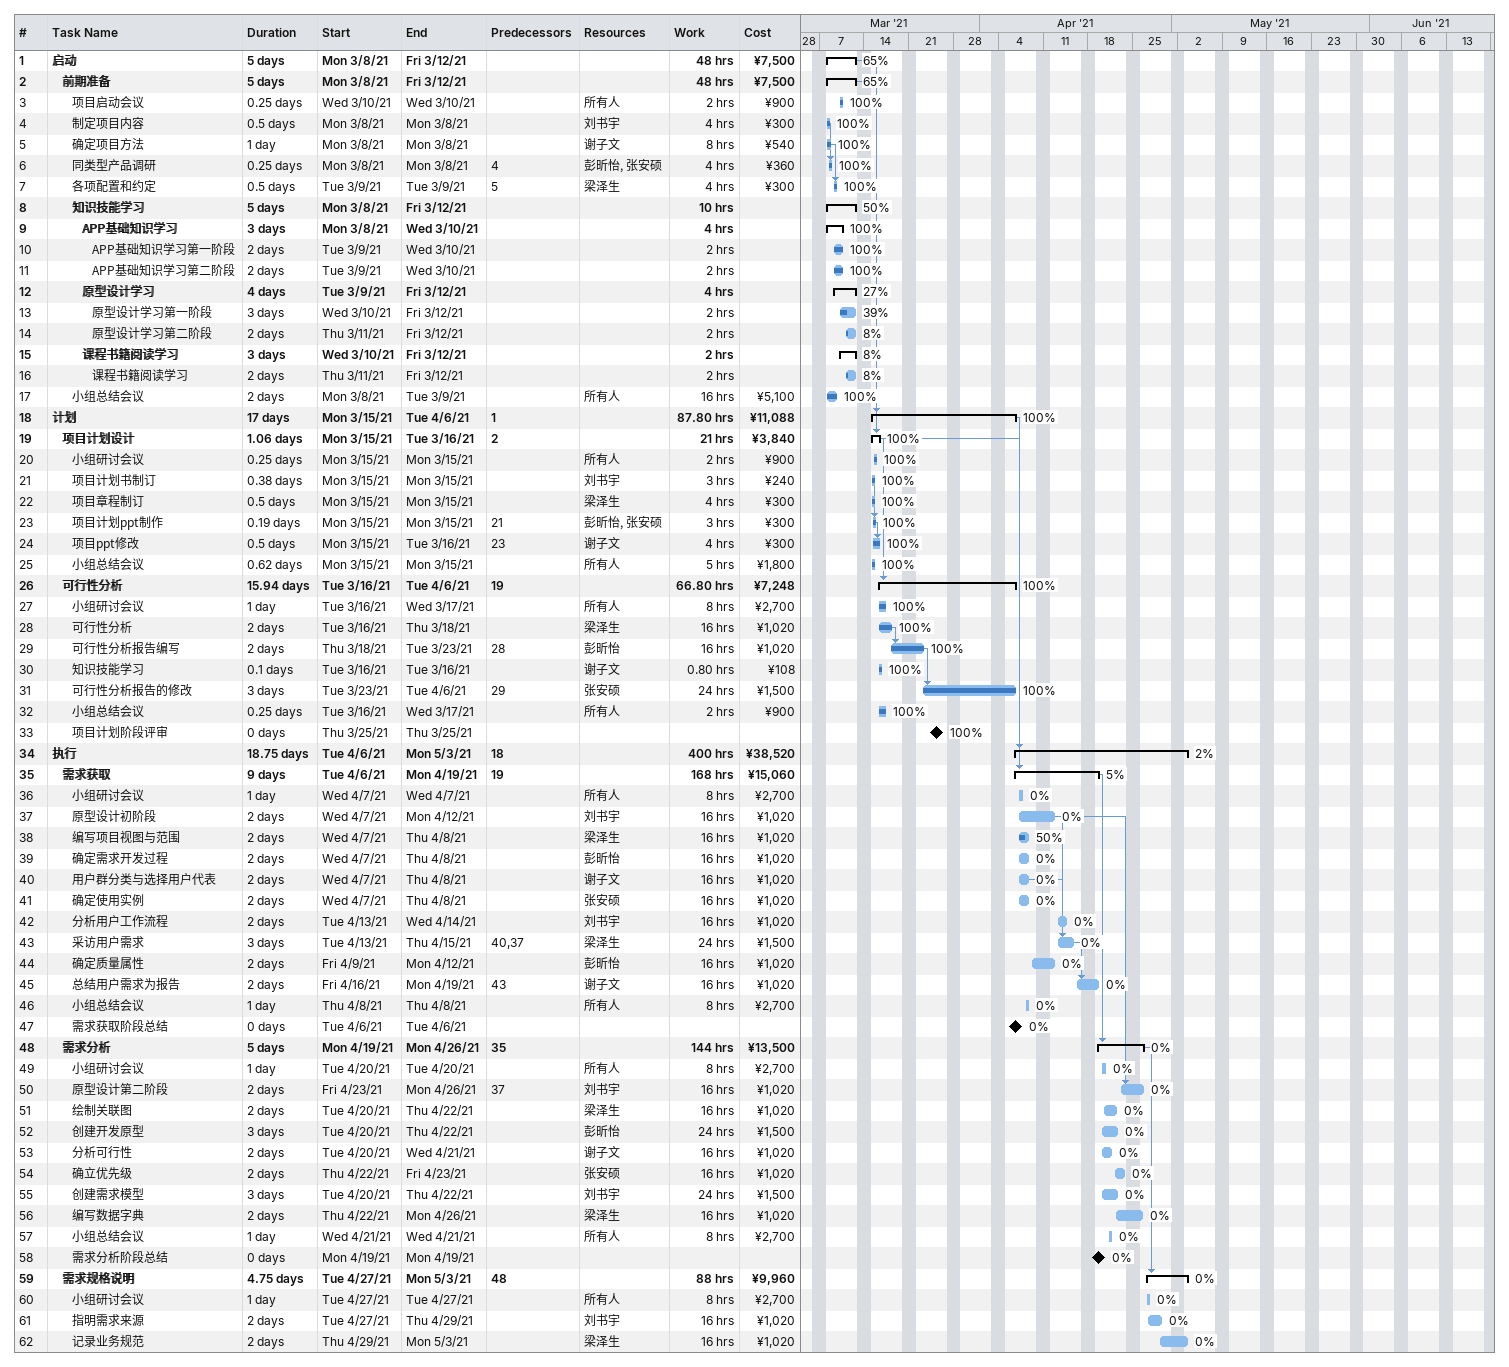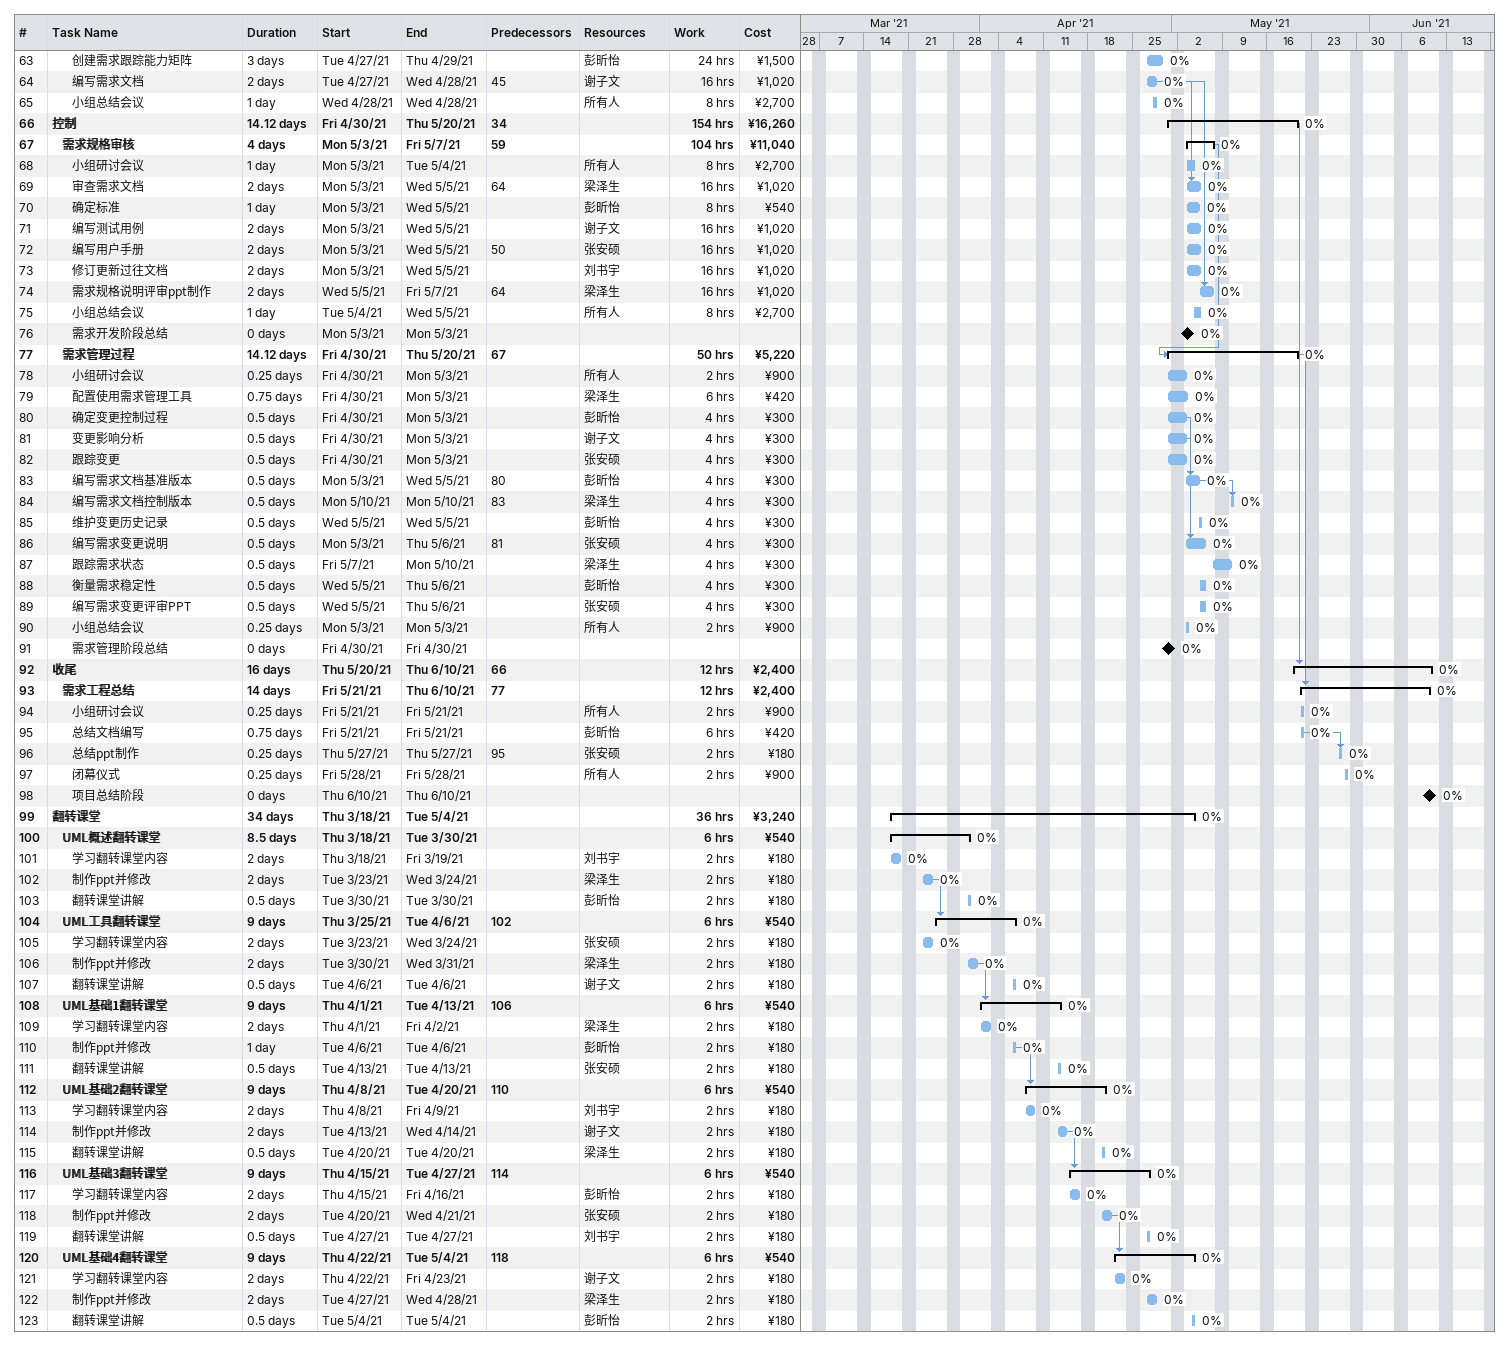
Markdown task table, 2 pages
| ID | Level | Task | Duration | Start | Finish | Predecessors | Resources | % complete | Work (h) | Cost (¥) |
|---|---|---|---|---|---|---|---|---|---|---|
| 1 | 1 | **启动** | 5d | 2021-03-08 | 2021-03-12 |  |  | 65 | 48 | 7500 |
| 2 | 2 | **前期准备** | 5d | 2021-03-08 | 2021-03-12 |  |  | 65 | 48 | 7500 |
| 3 | 3 | 项目启动会议 | 0.25d | 2021-03-10 | 2021-03-10 |  | 所有人 | 100 | 2 | 900 |
| 4 | 3 | 制定项目内容 | 0.5d | 2021-03-08 | 2021-03-08 |  | 刘书宇 | 100 | 4 | 300 |
| 5 | 3 | 确定项目方法 | 1d | 2021-03-08 | 2021-03-08 |  | 谢子文 | 100 | 8 | 540 |
| 6 | 3 | 同类型产品调研 | 0.25d | 2021-03-08 | 2021-03-08 | 4 | 彭昕怡, 张安硕 | 100 | 4 | 360 |
| 7 | 3 | 各项配置和约定 | 0.5d | 2021-03-09 | 2021-03-09 | 5 | 梁泽生 | 100 | 4 | 300 |
| 8 | 3 | **知识技能学习** | 5d | 2021-03-08 | 2021-03-12 |  |  | 50 | 10 |  |
| 9 | 4 | **APP基础知识学习** | 3d | 2021-03-08 | 2021-03-10 |  |  | 100 | 4 |  |
| 10 | 5 | APP基础知识学习第一阶段 | 2d | 2021-03-09 | 2021-03-10 |  |  | 100 | 2 |  |
| 11 | 5 | APP基础知识学习第二阶段 | 2d | 2021-03-09 | 2021-03-10 |  |  | 100 | 2 |  |
| 12 | 4 | **原型设计学习** | 4d | 2021-03-09 | 2021-03-12 |  |  | 27 | 4 |  |
| 13 | 5 | 原型设计学习第一阶段 | 3d | 2021-03-10 | 2021-03-12 |  |  | 39 | 2 |  |
| 14 | 5 | 原型设计学习第二阶段 | 2d | 2021-03-11 | 2021-03-12 |  |  | 8 | 2 |  |
| 15 | 4 | **课程书籍阅读学习** | 3d | 2021-03-10 | 2021-03-12 |  |  | 8 | 2 |  |
| 16 | 5 | 课程书籍阅读学习 | 2d | 2021-03-11 | 2021-03-12 |  |  | 8 | 2 |  |
| 17 | 3 | 小组总结会议 | 2d | 2021-03-08 | 2021-03-09 |  | 所有人 | 100 | 16 | 5100 |
| 18 | 1 | **计划** | 17d | 2021-03-15 | 2021-04-06 | 1 |  | 100 | 87.80 | 11088 |
| 19 | 2 | **项目计划设计** | 1.06d | 2021-03-15 | 2021-03-16 | 2 |  | 100 | 21 | 3840 |
| 20 | 3 | 小组研讨会议 | 0.25d | 2021-03-15 | 2021-03-15 |  | 所有人 | 100 | 2 | 900 |
| 21 | 3 | 项目计划书制订 | 0.38d | 2021-03-15 | 2021-03-15 |  | 刘书宇 | 100 | 3 | 240 |
| 22 | 3 | 项目章程制订 | 0.5d | 2021-03-15 | 2021-03-15 |  | 梁泽生 | 100 | 4 | 300 |
| 23 | 3 | 项目计划ppt制作 | 0.19d | 2021-03-15 | 2021-03-15 | 21 | 彭昕怡, 张安硕 | 100 | 3 | 300 |
| 24 | 3 | 项目ppt修改 | 0.5d | 2021-03-15 | 2021-03-16 | 23 | 谢子文 | 100 | 4 | 300 |
| 25 | 3 | 小组总结会议 | 0.62d | 2021-03-15 | 2021-03-15 |  | 所有人 | 100 | 5 | 1800 |
| 26 | 2 | **可行性分析** | 15.94d | 2021-03-16 | 2021-04-06 | 19 |  | 100 | 66.80 | 7248 |
| 27 | 3 | 小组研讨会议 | 1d | 2021-03-16 | 2021-03-17 |  | 所有人 | 100 | 8 | 2700 |
| 28 | 3 | 可行性分析 | 2d | 2021-03-16 | 2021-03-18 |  | 梁泽生 | 100 | 16 | 1020 |
| 29 | 3 | 可行性分析报告编写 | 2d | 2021-03-18 | 2021-03-23 | 28 | 彭昕怡 | 100 | 16 | 1020 |
| 30 | 3 | 知识技能学习 | 0.1d | 2021-03-16 | 2021-03-16 |  | 谢子文 | 100 | 0.80 | 108 |
| 31 | 3 | 可行性分析报告的修改 | 3d | 2021-03-23 | 2021-04-06 | 29 | 张安硕 | 100 | 24 | 1500 |
| 32 | 3 | 小组总结会议 | 0.25d | 2021-03-16 | 2021-03-17 |  | 所有人 | 100 | 2 | 900 |
| 33 | 3 | 项目计划阶段评审 | 0d | 2021-03-25 | 2021-03-25 |  |  | 100 |  |  |
| 34 | 1 | **执行** | 18.75d | 2021-04-06 | 2021-05-03 | 18 |  | 2 | 400 | 38520 |
| 35 | 2 | **需求获取** | 9d | 2021-04-06 | 2021-04-19 | 19 |  | 5 | 168 | 15060 |
| 36 | 3 | 小组研讨会议 | 1d | 2021-04-07 | 2021-04-07 |  | 所有人 | 0 | 8 | 2700 |
| 37 | 3 | 原型设计初阶段 | 2d | 2021-04-07 | 2021-04-12 |  | 刘书宇 | 0 | 16 | 1020 |
| 38 | 3 | 编写项目视图与范围 | 2d | 2021-04-07 | 2021-04-08 |  | 梁泽生 | 50 | 16 | 1020 |
| 39 | 3 | 确定需求开发过程 | 2d | 2021-04-07 | 2021-04-08 |  | 彭昕怡 | 0 | 16 | 1020 |
| 40 | 3 | 用户群分类与选择用户代表 | 2d | 2021-04-07 | 2021-04-08 |  | 谢子文 | 0 | 16 | 1020 |
| 41 | 3 | 确定使用实例 | 2d | 2021-04-07 | 2021-04-08 |  | 张安硕 | 0 | 16 | 1020 |
| 42 | 3 | 分析用户工作流程 | 2d | 2021-04-13 | 2021-04-14 |  | 刘书宇 | 0 | 16 | 1020 |
| 43 | 3 | 采访用户需求 | 3d | 2021-04-13 | 2021-04-15 | 40, 37 | 梁泽生 | 0 | 24 | 1500 |
| 44 | 3 | 确定质量属性 | 2d | 2021-04-09 | 2021-04-12 |  | 彭昕怡 | 0 | 16 | 1020 |
| 45 | 3 | 总结用户需求为报告 | 2d | 2021-04-16 | 2021-04-19 | 43 | 谢子文 | 0 | 16 | 1020 |
| 46 | 3 | 小组总结会议 | 1d | 2021-04-08 | 2021-04-08 |  | 所有人 | 0 | 8 | 2700 |
| 47 | 3 | 需求获取阶段总结 | 0d | 2021-04-06 | 2021-04-06 |  |  | 0 |  |  |
| 48 | 2 | **需求分析** | 5d | 2021-04-19 | 2021-04-26 | 35 |  | 0 | 144 | 13500 |
| 49 | 3 | 小组研讨会议 | 1d | 2021-04-20 | 2021-04-20 |  | 所有人 | 0 | 8 | 2700 |
| 50 | 3 | 原型设计第二阶段 | 2d | 2021-04-23 | 2021-04-26 | 37 | 刘书宇 | 0 | 16 | 1020 |
| 51 | 3 | 绘制关联图 | 2d | 2021-04-20 | 2021-04-22 |  | 梁泽生 | 0 | 16 | 1020 |
| 52 | 3 | 创建开发原型 | 3d | 2021-04-20 | 2021-04-22 |  | 彭昕怡 | 0 | 24 | 1500 |
| 53 | 3 | 分析可行性 | 2d | 2021-04-20 | 2021-04-21 |  | 谢子文 | 0 | 16 | 1020 |
| 54 | 3 | 确立优先级 | 2d | 2021-04-22 | 2021-04-23 |  | 张安硕 | 0 | 16 | 1020 |
| 55 | 3 | 创建需求模型 | 3d | 2021-04-20 | 2021-04-22 |  | 刘书宇 | 0 | 24 | 1500 |
| 56 | 3 | 编写数据字典 | 2d | 2021-04-22 | 2021-04-26 |  | 梁泽生 | 0 | 16 | 1020 |
| 57 | 3 | 小组总结会议 | 1d | 2021-04-21 | 2021-04-21 |  | 所有人 | 0 | 8 | 2700 |
| 58 | 3 | 需求分析阶段总结 | 0d | 2021-04-19 | 2021-04-19 |  |  | 0 |  |  |
| 59 | 2 | **需求规格说明** | 4.75d | 2021-04-27 | 2021-05-03 | 48 |  | 0 | 88 | 9960 |
| 60 | 3 | 小组研讨会议 | 1d | 2021-04-27 | 2021-04-27 |  | 所有人 | 0 | 8 | 2700 |
| 61 | 3 | 指明需求来源 | 2d | 2021-04-27 | 2021-04-29 |  | 刘书宇 | 0 | 16 | 1020 |
| 62 | 3 | 记录业务规范 | 2d | 2021-04-29 | 2021-05-03 |  | 梁泽生 | 0 | 16 | 1020 |
| 63 | 3 | 创建需求跟踪能力矩阵 | 3d | 2021-04-27 | 2021-04-29 |  | 彭昕怡 | 0 | 24 | 1500 |
| 64 | 3 | 编写需求文档 | 2d | 2021-04-27 | 2021-04-28 | 45 | 谢子文 | 0 | 16 | 1020 |
| 65 | 3 | 小组总结会议 | 1d | 2021-04-28 | 2021-04-28 |  | 所有人 | 0 | 8 | 2700 |
| 66 | 1 | **控制** | 14.12d | 2021-04-30 | 2021-05-20 | 34 |  | 0 | 154 | 16260 |
| 67 | 2 | **需求规格审核** | 4d | 2021-05-03 | 2021-05-07 | 59 |  | 0 | 104 | 11040 |
| 68 | 3 | 小组研讨会议 | 1d | 2021-05-03 | 2021-05-04 |  | 所有人 | 0 | 8 | 2700 |
| 69 | 3 | 审查需求文档 | 2d | 2021-05-03 | 2021-05-05 | 64 | 梁泽生 | 0 | 16 | 1020 |
| 70 | 3 | 确定标准 | 1d | 2021-05-03 | 2021-05-05 |  | 彭昕怡 | 0 | 8 | 540 |
| 71 | 3 | 编写测试用例 | 2d | 2021-05-03 | 2021-05-05 |  | 谢子文 | 0 | 16 | 1020 |
| 72 | 3 | 编写用户手册 | 2d | 2021-05-03 | 2021-05-05 | 50 | 张安硕 | 0 | 16 | 1020 |
| 73 | 3 | 修订更新过往文档 | 2d | 2021-05-03 | 2021-05-05 |  | 刘书宇 | 0 | 16 | 1020 |
| 74 | 3 | 需求规格说明评审ppt制作 | 2d | 2021-05-05 | 2021-05-07 | 64 | 梁泽生 | 0 | 16 | 1020 |
| 75 | 3 | 小组总结会议 | 1d | 2021-05-04 | 2021-05-05 |  | 所有人 | 0 | 8 | 2700 |
| 76 | 3 | 需求开发阶段总结 | 0d | 2021-05-03 | 2021-05-03 |  |  | 0 |  |  |
| 77 | 2 | **需求管理过程** | 14.12d | 2021-04-30 | 2021-05-20 | 67 |  | 0 | 50 | 5220 |
| 78 | 3 | 小组研讨会议 | 0.25d | 2021-04-30 | 2021-05-03 |  | 所有人 | 0 | 2 | 900 |
| 79 | 3 | 配置使用需求管理工具 | 0.75d | 2021-04-30 | 2021-05-03 |  | 梁泽生 | 0 | 6 | 420 |
| 80 | 3 | 确定变更控制过程 | 0.5d | 2021-04-30 | 2021-05-03 |  | 彭昕怡 | 0 | 4 | 300 |
| 81 | 3 | 变更影响分析 | 0.5d | 2021-04-30 | 2021-05-03 |  | 谢子文 | 0 | 4 | 300 |
| 82 | 3 | 跟踪变更 | 0.5d | 2021-04-30 | 2021-05-03 |  | 张安硕 | 0 | 4 | 300 |
| 83 | 3 | 编写需求文档基准版本 | 0.5d | 2021-05-03 | 2021-05-05 | 80 | 彭昕怡 | 0 | 4 | 300 |
| 84 | 3 | 编写需求文档控制版本 | 0.5d | 2021-05-10 | 2021-05-10 | 83 | 梁泽生 | 0 | 4 | 300 |
| 85 | 3 | 维护变更历史记录 | 0.5d | 2021-05-05 | 2021-05-05 |  | 彭昕怡 | 0 | 4 | 300 |
| 86 | 3 | 编写需求变更说明 | 0.5d | 2021-05-03 | 2021-05-06 | 81 | 张安硕 | 0 | 4 | 300 |
| 87 | 3 | 跟踪需求状态 | 0.5d | 2021-05-07 | 2021-05-10 |  | 梁泽生 | 0 | 4 | 300 |
| 88 | 3 | 衡量需求稳定性 | 0.5d | 2021-05-05 | 2021-05-06 |  | 彭昕怡 | 0 | 4 | 300 |
| 89 | 3 | 编写需求变更评审PPT | 0.5d | 2021-05-05 | 2021-05-06 |  | 张安硕 | 0 | 4 | 300 |
| 90 | 3 | 小组总结会议 | 0.25d | 2021-05-03 | 2021-05-03 |  | 所有人 | 0 | 2 | 900 |
| 91 | 3 | 需求管理阶段总结 | 0d | 2021-04-30 | 2021-04-30 |  |  | 0 |  |  |
| 92 | 1 | **收尾** | 16d | 2021-05-20 | 2021-06-10 | 66 |  | 0 | 12 | 2400 |
| 93 | 2 | **需求工程总结** | 14d | 2021-05-21 | 2021-06-10 | 77 |  | 0 | 12 | 2400 |
| 94 | 3 | 小组研讨会议 | 0.25d | 2021-05-21 | 2021-05-21 |  | 所有人 | 0 | 2 | 900 |
| 95 | 3 | 总结文档编写 | 0.75d | 2021-05-21 | 2021-05-21 |  | 彭昕怡 | 0 | 6 | 420 |
| 96 | 3 | 总结ppt制作 | 0.25d | 2021-05-27 | 2021-05-27 | 95 | 张安硕 | 0 | 2 | 180 |
| 97 | 3 | 闭幕仪式 | 0.25d | 2021-05-28 | 2021-05-28 |  | 所有人 | 0 | 2 | 900 |
| 98 | 3 | 项目总结阶段 | 0d | 2021-06-10 | 2021-06-10 |  |  | 0 |  |  |
| 99 | 1 | **翻转课堂** | 34d | 2021-03-18 | 2021-05-04 |  |  | 0 | 36 | 3240 |
| 100 | 2 | **UML概述翻转课堂** | 8.5d | 2021-03-18 | 2021-03-30 |  |  | 0 | 6 | 540 |
| 101 | 3 | 学习翻转课堂内容 | 2d | 2021-03-18 | 2021-03-19 |  | 刘书宇 | 0 | 2 | 180 |
| 102 | 3 | 制作ppt并修改 | 2d | 2021-03-23 | 2021-03-24 |  | 梁泽生 | 0 | 2 | 180 |
| 103 | 3 | 翻转课堂讲解 | 0.5d | 2021-03-30 | 2021-03-30 |  | 彭昕怡 | 0 | 2 | 180 |
| 104 | 2 | **UML工具翻转课堂** | 9d | 2021-03-25 | 2021-04-06 | 102 |  | 0 | 6 | 540 |
| 105 | 3 | 学习翻转课堂内容 | 2d | 2021-03-23 | 2021-03-24 |  | 张安硕 | 0 | 2 | 180 |
| 106 | 3 | 制作ppt并修改 | 2d | 2021-03-30 | 2021-03-31 |  | 梁泽生 | 0 | 2 | 180 |
| 107 | 3 | 翻转课堂讲解 | 0.5d | 2021-04-06 | 2021-04-06 |  | 谢子文 | 0 | 2 | 180 |
| 108 | 2 | **UML基础1翻转课堂** | 9d | 2021-04-01 | 2021-04-13 | 106 |  | 0 | 6 | 540 |
| 109 | 3 | 学习翻转课堂内容 | 2d | 2021-04-01 | 2021-04-02 |  | 梁泽生 | 0 | 2 | 180 |
| 110 | 3 | 制作ppt并修改 | 1d | 2021-04-06 | 2021-04-06 |  | 彭昕怡 | 0 | 2 | 180 |
| 111 | 3 | 翻转课堂讲解 | 0.5d | 2021-04-13 | 2021-04-13 |  | 张安硕 | 0 | 2 | 180 |
| 112 | 2 | **UML基础2翻转课堂** | 9d | 2021-04-08 | 2021-04-20 | 110 |  | 0 | 6 | 540 |
| 113 | 3 | 学习翻转课堂内容 | 2d | 2021-04-08 | 2021-04-09 |  | 刘书宇 | 0 | 2 | 180 |
| 114 | 3 | 制作ppt并修改 | 2d | 2021-04-13 | 2021-04-14 |  | 谢子文 | 0 | 2 | 180 |
| 115 | 3 | 翻转课堂讲解 | 0.5d | 2021-04-20 | 2021-04-20 |  | 梁泽生 | 0 | 2 | 180 |
| 116 | 2 | **UML基础3翻转课堂** | 9d | 2021-04-15 | 2021-04-27 | 114 |  | 0 | 6 | 540 |
| 117 | 3 | 学习翻转课堂内容 | 2d | 2021-04-15 | 2021-04-16 |  | 彭昕怡 | 0 | 2 | 180 |
| 118 | 3 | 制作ppt并修改 | 2d | 2021-04-20 | 2021-04-21 |  | 张安硕 | 0 | 2 | 180 |
| 119 | 3 | 翻转课堂讲解 | 0.5d | 2021-04-27 | 2021-04-27 |  | 刘书宇 | 0 | 2 | 180 |
| 120 | 2 | **UML基础4翻转课堂** | 9d | 2021-04-22 | 2021-05-04 | 118 |  | 0 | 6 | 540 |
| 121 | 3 | 学习翻转课堂内容 | 2d | 2021-04-22 | 2021-04-23 |  | 谢子文 | 0 | 2 | 180 |
| 122 | 3 | 制作ppt并修改 | 2d | 2021-04-27 | 2021-04-28 |  | 梁泽生 | 0 | 2 | 180 |
| 123 | 3 | 翻转课堂讲解 | 0.5d | 2021-05-04 | 2021-05-04 |  | 彭昕怡 | 0 | 2 | 180 |
